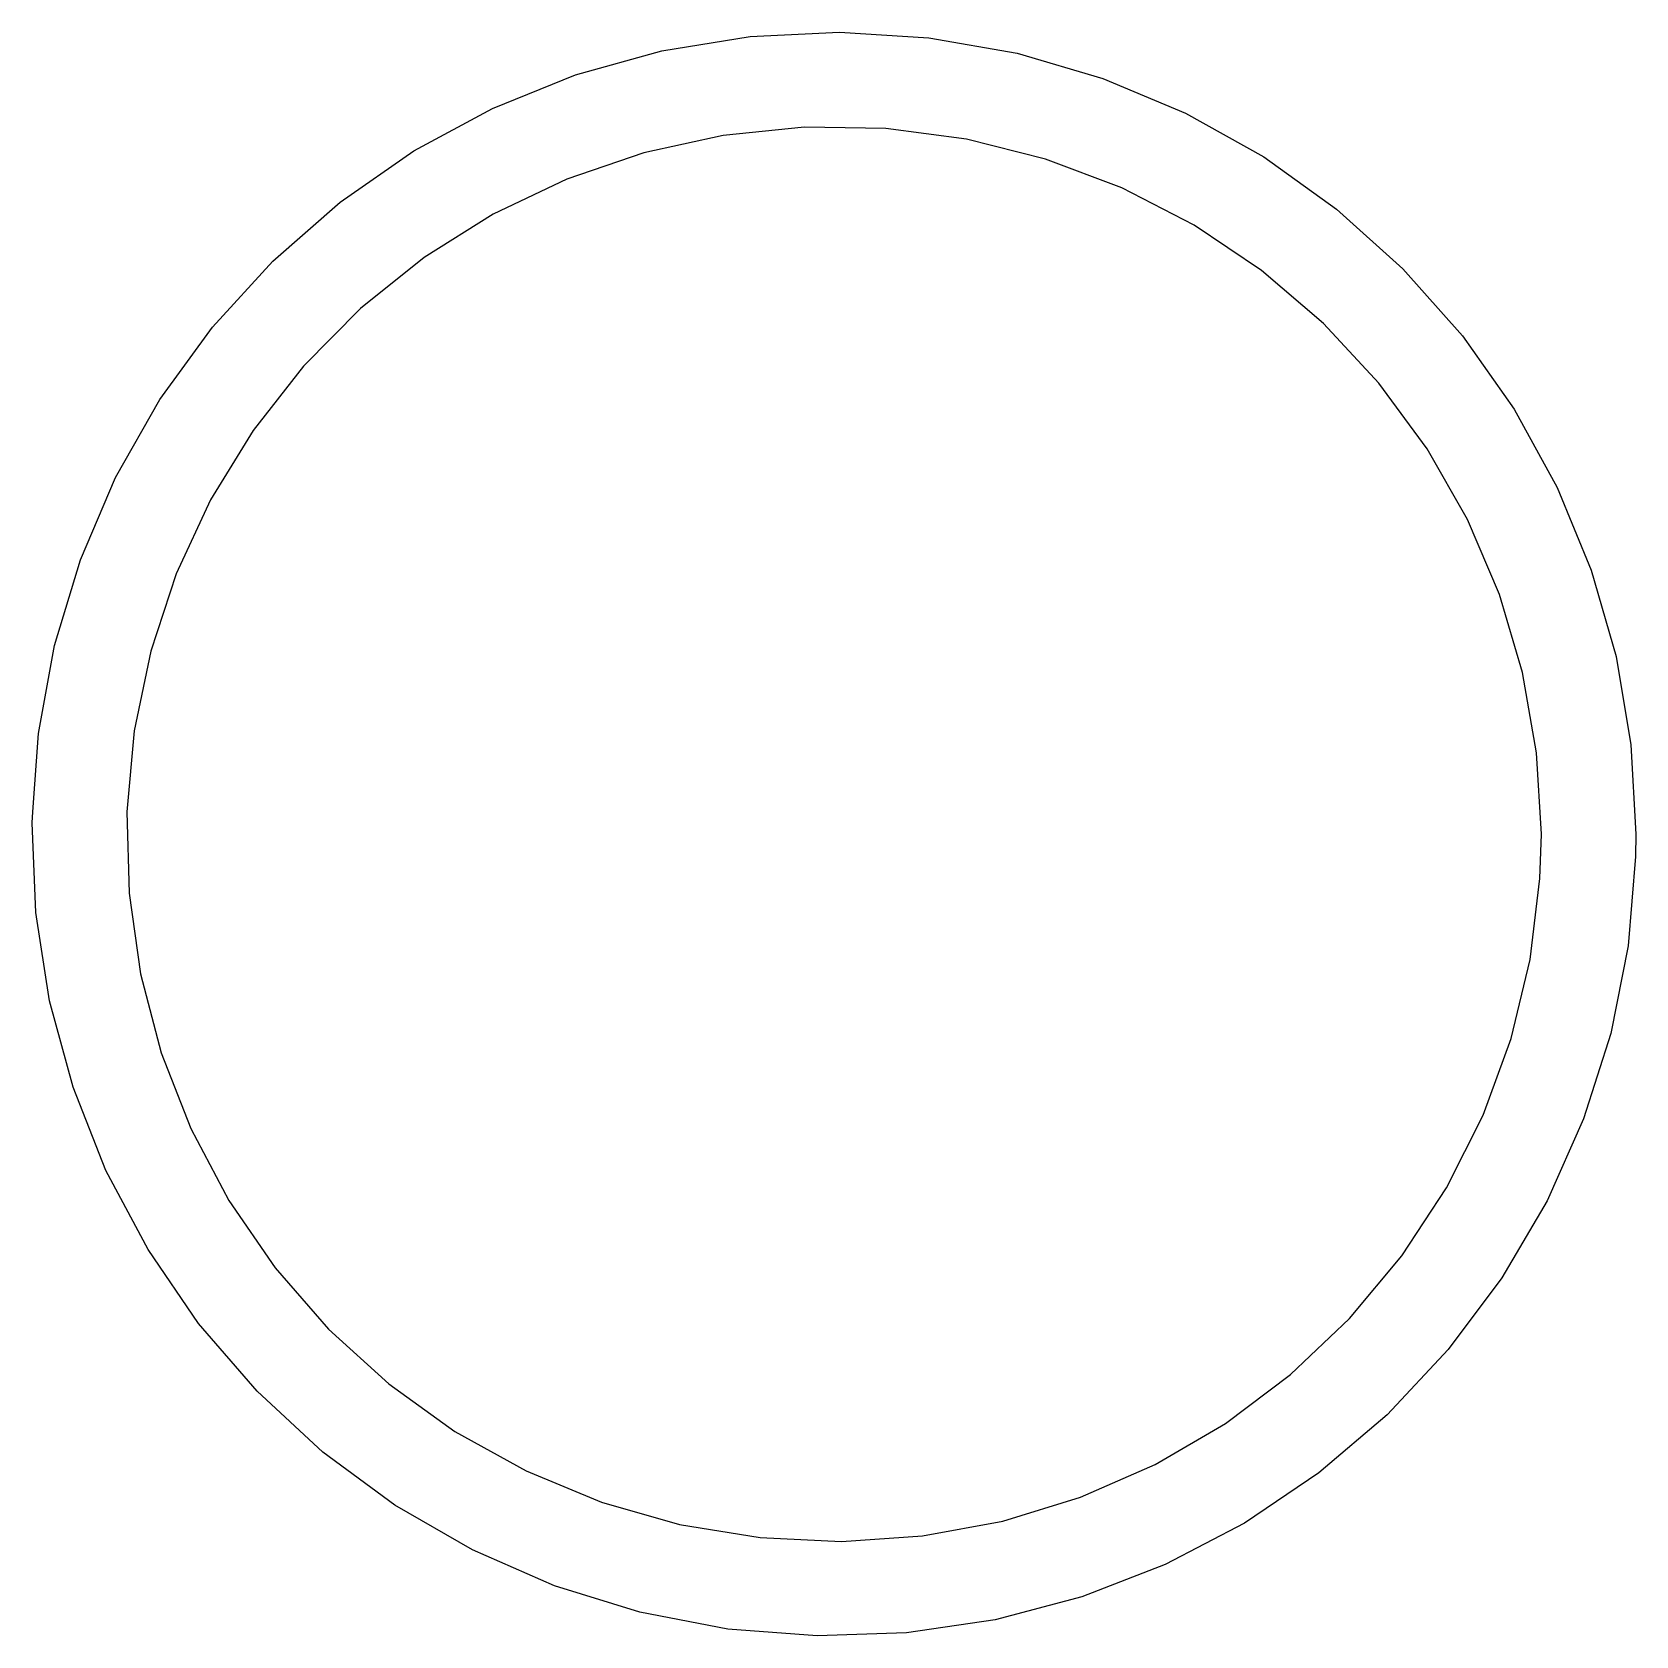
# Model space of a CAD drawing. Extents: x 3.87 to 6.13, y -5.13 to -3.27.
# Drawn here: x 3.8744 to 4.1256, y -5.1256 to -4.8744 of the extents above.
import ezdxf

# ---------------------------------------------------------------- set-up
doc = ezdxf.new("R2010")
doc.units = 0
doc.header["$MEASUREMENT"] = 0
doc.layers.add('BLACK', color=7, linetype='CONTINUOUS')

msp = doc.modelspace()

# ---------------------------------------------------------------- linework, layer by layer
at = {"layer": 'BLACK', "linetype": 'CONTINUOUS'}
for p, q in [((3.97303, -4.87733), (3.98687, -4.87509)), ((3.98687, -4.87509), (4.00088, -4.8744)), ((4.00088, -4.8744), (4.01487, -4.87528)), ((4.01487, -4.87528), (4.02868, -4.87772)), ((3.95952, -4.8811), (3.97303, -4.87733)), ((4.02868, -4.87772), (4.04213, -4.88168)), ((3.94652, -4.88635), (3.95952, -4.8811)), ((4.04213, -4.88168), (4.05506, -4.88711)), ((3.93419, -4.89302), (3.94652, -4.88635)), ((4.05506, -4.88711), (4.0673, -4.89395)), ((3.98267, -4.89058), (3.97021, -4.89329)), ((3.99536, -4.88931), (3.98267, -4.89058)), ((4.00811, -4.88951), (3.99536, -4.88931)), ((4.02076, -4.89117), (4.00811, -4.88951)), ((3.92267, -4.90103), (3.93419, -4.89302)), ((4.03313, -4.89428), (4.02076, -4.89117)), ((3.97021, -4.89329), (3.95814, -4.89743)), ((4.04506, -4.89879), (4.03313, -4.89428)), ((4.0673, -4.89395), (4.0787, -4.90212)), ((3.95814, -4.89743), (3.94663, -4.90292)), ((4.0564, -4.90464), (4.04506, -4.89879)), ((3.91212, -4.91026), (3.92267, -4.90103)), ((3.94663, -4.90292), (3.93582, -4.90969)), ((4.0787, -4.90212), (4.08912, -4.9115)), ((4.06698, -4.91175), (4.0564, -4.90464)), ((3.90267, -4.92062), (3.91212, -4.91026)), ((3.93582, -4.90969), (3.92587, -4.91767)), ((4.07668, -4.92004), (4.06698, -4.91175)), ((4.08912, -4.9115), (4.09843, -4.92198)), ((3.92587, -4.91767), (3.9169, -4.92673)), ((3.89442, -4.93196), (3.90267, -4.92062)), ((4.08536, -4.92938), (4.07668, -4.92004)), ((4.09843, -4.92198), (4.10651, -4.93344)), ((3.9169, -4.92673), (3.90903, -4.93677)), ((4.09291, -4.93966), (4.08536, -4.92938)), ((3.8875, -4.94415), (3.89442, -4.93196)), ((4.10651, -4.93344), (4.11327, -4.94573)), ((3.90903, -4.93677), (3.90236, -4.94765)), ((4.09923, -4.95074), (4.09291, -4.93966)), ((3.88197, -4.95704), (3.8875, -4.94415)), ((4.11327, -4.94573), (4.11861, -4.95869)), ((3.90236, -4.94765), (3.89699, -4.95922)), ((4.10424, -4.96247), (4.09923, -4.95074)), ((3.87792, -4.97047), (3.88197, -4.95704)), ((3.89699, -4.95922), (3.89299, -4.97133)), ((4.11861, -4.95869), (4.12248, -4.97217)), ((4.10786, -4.9747), (4.10424, -4.96247)), ((3.87539, -4.98426), (3.87792, -4.97047)), ((3.89299, -4.97133), (3.8904, -4.98382)), ((4.12248, -4.97217), (4.12482, -4.986)), ((4.11005, -4.98727), (4.10786, -4.9747)), ((3.87453, -4.99652), (3.87539, -4.98426)), ((3.8904, -4.98382), (3.88927, -4.99652)), ((4.12482, -4.986), (4.1256, -5)), ((4.11079, -5), (4.11005, -4.98727)), ((3.87441, -4.99825), (3.87453, -4.99652)), ((3.875, -5.01226), (3.87441, -4.99825)), ((3.88927, -4.99652), (3.8896, -5.00927)), ((4.11057, -5.00696), (4.11079, -5)), ((4.1256, -5), (4.12555, -5.00351)), ((4.12555, -5.00351), (4.12438, -5.01748)), ((4.10904, -5.01962), (4.11057, -5.00696)), ((3.8896, -5.00927), (3.8914, -5.0219)), ((3.87714, -5.02611), (3.875, -5.01226)), ((4.12438, -5.01748), (4.12165, -5.03124)), ((4.10606, -5.03202), (4.10904, -5.01962)), ((3.8914, -5.0219), (3.89463, -5.03424)), ((3.88082, -5.03965), (3.87714, -5.02611)), ((4.12165, -5.03124), (4.11741, -5.0446)), ((4.10168, -5.044), (4.10606, -5.03202)), ((3.89463, -5.03424), (3.89927, -5.04612)), ((3.88598, -5.05268), (3.88082, -5.03965)), ((3.89927, -5.04612), (3.90524, -5.05739)), ((4.09594, -5.05539), (4.10168, -5.044)), ((4.11741, -5.0446), (4.11171, -5.05741)), ((3.89257, -5.06506), (3.88598, -5.05268)), ((4.08894, -5.06605), (4.09594, -5.05539)), ((3.90524, -5.05739), (3.91246, -5.0679)), ((4.11171, -5.05741), (4.10461, -5.06951)), ((3.90049, -5.07663), (3.89257, -5.06506)), ((4.08076, -5.07584), (4.08894, -5.06605)), ((3.91246, -5.0679), (3.92085, -5.07751)), ((4.10461, -5.06951), (4.09622, -5.08073)), ((4.07151, -5.08462), (4.08076, -5.07584)), ((3.90965, -5.08725), (3.90049, -5.07663)), ((3.92085, -5.07751), (3.93028, -5.0861)), ((4.09622, -5.08073), (4.08662, -5.09096)), ((3.93028, -5.0861), (3.94064, -5.09354)), ((4.06131, -5.09228), (4.07151, -5.08462)), ((3.91994, -5.09678), (3.90965, -5.08725)), ((4.08662, -5.09096), (4.07594, -5.10004)), ((3.94064, -5.09354), (3.95178, -5.09974)), ((4.0503, -5.09871), (4.06131, -5.09228)), ((3.93123, -5.1051), (3.91994, -5.09678)), ((4.03862, -5.10384), (4.0503, -5.09871)), ((3.95178, -5.09974), (3.96357, -5.10463)), ((4.07594, -5.10004), (4.06431, -5.10789)), ((4.02643, -5.10759), (4.03862, -5.10384)), ((3.94337, -5.11211), (3.93123, -5.1051)), ((3.96357, -5.10463), (3.97583, -5.10812)), ((3.97583, -5.10812), (3.98842, -5.11018)), ((4.01389, -5.10991), (4.02643, -5.10759)), ((4.06431, -5.10789), (4.05189, -5.11438)), ((3.98842, -5.11018), (4.00116, -5.11078)), ((4.00116, -5.11078), (4.01389, -5.10991)), ((3.95622, -5.11772), (3.94337, -5.11211)), ((4.05189, -5.11438), (4.03881, -5.11945)), ((3.96961, -5.12187), (3.95622, -5.11772)), ((4.03881, -5.11945), (4.02526, -5.12303)), ((3.98339, -5.1245), (3.96961, -5.12187)), ((4.02526, -5.12303), (4.01138, -5.12508)), ((3.99737, -5.12557), (3.98339, -5.1245)), ((4.01138, -5.12508), (3.99737, -5.12557))]:
    msp.add_line(p, q, dxfattribs=at)

doc.saveas('drawing.dxf')
